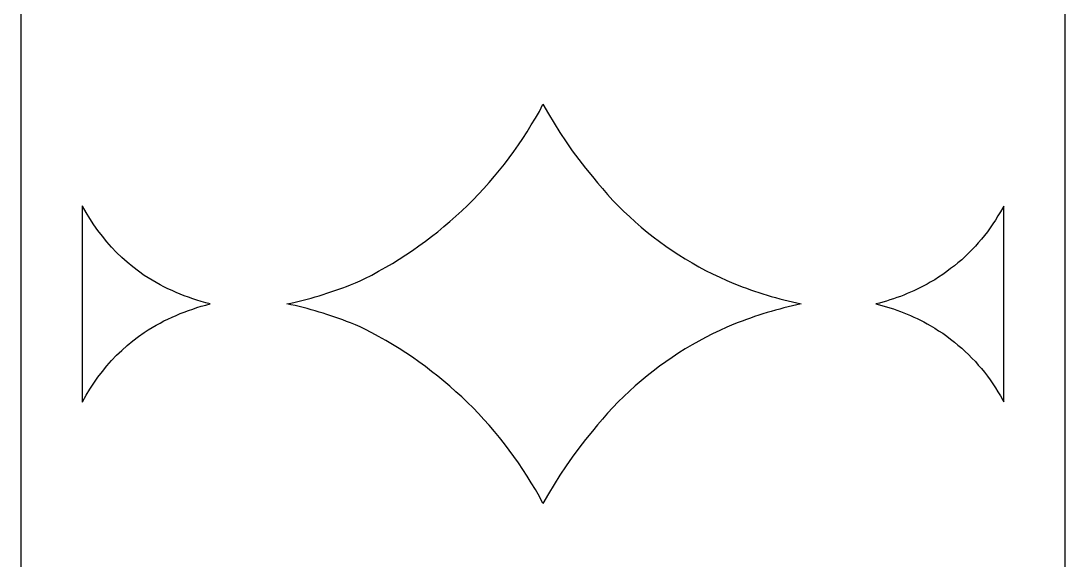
# Model space of a CAD drawing. Header units: centimetres. Extents: x 17.5 to 22.1, y -9 to 9.
# Drawn here: x 17.494 to 22.087, y 2.795 to 5.168 of the extents above; entities that cross this region are included whole.
import ezdxf

# ---------------------------------------------------------------- set-up
doc = ezdxf.new("R2010")
doc.units = ezdxf.units.CM
doc.header["$MEASUREMENT"] = 0
doc.layers.add('layer 1', color=7, linetype='Continuous')

msp = doc.modelspace()

# ---------------------------------------------------------------- linework, layer by layer
at = {"layer": 'layer 1', "color": 250, "lineweight": 30}
for points, knots in [([(17.49445, 9.00077), (17.49445, 9.00077), (22.08652, 9.00077), (22.08652, 9.00077), (22.08652, 9.00077), (22.08652, 9.00077), (22.08652, -9.00021), (22.08652, -9.00021), (22.08652, -9.00021), (22.08652, -9.00021), (17.49445, -9.00021), (17.49445, -9.00021), (17.49445, -9.00021), (17.49445, -9.00021), (17.49445, 9.00077), (17.49445, 9.00077)], [0, 0, 0, 0, 0.2, 0.2, 0.2, 0.2, 0.4, 0.4, 0.4, 0.4, 0.6, 0.6, 0.6, 0.6, 1, 1, 1, 1]), ([(18.66384, 3.92282), (18.76132, 3.90395), (18.8516, 3.87426), (18.94426, 3.83912), (18.94426, 3.83912), (18.94426, 3.83912), (18.96572, 3.83054), (18.96572, 3.83054), (18.96572, 3.83054), (18.96572, 3.83054), (18.98574, 3.82123), (18.98574, 3.82123), (18.98574, 3.82123), (18.98574, 3.82123), (19.00649, 3.81122), (19.00649, 3.81122), (19.00649, 3.81122), (19.00649, 3.81122), (19.03724, 3.7962), (19.03724, 3.7962), (19.03724, 3.7962), (19.03724, 3.7962), (19.06729, 3.77904), (19.06729, 3.77904), (19.06729, 3.77904), (19.06729, 3.77904), (19.09877, 3.76187), (19.09877, 3.76187), (19.09877, 3.76187), (19.09877, 3.76187), (19.12809, 3.74471), (19.12809, 3.74471), (19.12809, 3.74471), (19.12809, 3.74471), (19.15741, 3.72609), (19.15741, 3.72609), (19.15741, 3.72609), (19.15741, 3.72609), (19.18746, 3.7075), (19.18746, 3.7075), (19.18746, 3.7075), (19.18746, 3.7075), (19.21608, 3.68819), (19.21608, 3.68819), (19.21608, 3.68819), (19.21608, 3.68819), (19.24469, 3.66745), (19.24469, 3.66745), (19.24469, 3.66745), (19.24469, 3.66745), (19.2733, 3.64742), (19.2733, 3.64742), (19.2733, 3.64742), (19.2733, 3.64742), (19.30049, 3.62596), (19.30049, 3.62596), (19.30049, 3.62596), (19.30049, 3.62596), (19.32838, 3.60521), (19.32838, 3.60521), (19.32838, 3.60521), (19.32838, 3.60521), (19.35485, 3.58232), (19.35485, 3.58232), (19.35485, 3.58232), (19.35485, 3.58232), (19.38131, 3.56015), (19.38131, 3.56015), (19.38131, 3.56015), (19.38131, 3.56015), (19.40779, 3.53654), (19.40779, 3.53654), (19.40779, 3.53654), (19.40779, 3.53654), (19.43283, 3.51366), (19.43283, 3.51366), (19.43283, 3.51366), (19.43283, 3.51366), (19.45857, 3.48933), (19.45857, 3.48933), (19.45857, 3.48933), (19.45857, 3.48933), (19.48289, 3.465), (19.48289, 3.465), (19.48289, 3.465), (19.48289, 3.465), (19.50722, 3.43997), (19.50722, 3.43997), (19.50722, 3.43997), (19.50722, 3.43997), (19.53082, 3.41423), (19.53082, 3.41423), (19.53082, 3.41423), (19.53082, 3.41423), (19.55371, 3.38846), (19.55371, 3.38846), (19.55371, 3.38846), (19.55371, 3.38846), (19.5766, 3.36128), (19.5766, 3.36128), (19.5766, 3.36128), (19.5766, 3.36128), (19.59877, 3.33482), (19.59877, 3.33482), (19.59877, 3.33482), (19.59877, 3.33482), (19.62095, 3.30764), (19.62095, 3.30764), (19.62095, 3.30764), (19.62095, 3.30764), (19.6417, 3.27973), (19.6417, 3.27973), (19.6417, 3.27973), (19.6417, 3.27973), (19.66244, 3.25183), (19.66244, 3.25183), (19.66244, 3.25183), (19.66244, 3.25183), (19.68247, 3.22323), (19.68247, 3.22323), (19.68247, 3.22323), (19.68247, 3.22323), (19.70178, 3.19462), (19.70178, 3.19462), (19.70178, 3.19462), (19.70178, 3.19462), (19.72109, 3.16529), (19.72109, 3.16529), (19.72109, 3.16529), (19.72109, 3.16529), (19.73898, 3.13524), (19.73898, 3.13524), (19.73898, 3.13524), (19.73898, 3.13524), (19.75687, 3.10592), (19.75687, 3.10592), (19.75687, 3.10592), (19.75687, 3.10592), (19.77475, 3.07588), (19.77475, 3.07588), (19.77475, 3.07588), (19.77475, 3.07588), (19.79048, 3.04439), (19.79048, 3.04439), (19.79048, 3.04439), (19.79048, 3.04439), (19.8148, 3.0866), (19.8148, 3.0866), (19.8148, 3.0866), (19.8148, 3.0866), (19.83912, 3.12809), (19.83912, 3.12809), (19.83912, 3.12809), (19.83912, 3.12809), (19.86488, 3.16887), (19.86488, 3.16887), (19.86488, 3.16887), (19.86488, 3.16887), (19.89206, 3.20964), (19.89206, 3.20964), (19.89206, 3.20964), (19.89206, 3.20964), (19.91924, 3.24898), (19.91924, 3.24898), (19.91924, 3.24898), (19.91924, 3.24898), (19.94857, 3.28761), (19.94857, 3.28761), (19.94857, 3.28761), (19.94857, 3.28761), (19.9779, 3.32552), (19.9779, 3.32552), (19.9779, 3.32552), (19.9779, 3.32552), (20.00794, 3.36271), (20.00794, 3.36271), (20.00794, 3.36271), (20.00794, 3.36271), (20.03011, 3.38989), (20.03011, 3.38989), (20.03011, 3.38989), (20.03011, 3.38989), (20.05158, 3.41565), (20.05158, 3.41565), (20.05158, 3.41565), (20.05158, 3.41565), (20.07446, 3.4414), (20.07446, 3.4414), (20.07446, 3.4414), (20.07446, 3.4414), (20.09737, 3.46715), (20.09737, 3.46715), (20.09737, 3.46715), (20.09737, 3.46715), (20.12168, 3.49147), (20.12168, 3.49147), (20.12168, 3.49147), (20.12168, 3.49147), (20.146, 3.5158), (20.146, 3.5158), (20.146, 3.5158), (20.146, 3.5158), (20.17103, 3.53869), (20.17103, 3.53869), (20.17103, 3.53869), (20.17103, 3.53869), (20.19608, 3.56229), (20.19608, 3.56229), (20.19608, 3.56229), (20.19608, 3.56229), (20.22255, 3.58447), (20.22255, 3.58447), (20.22255, 3.58447), (20.22255, 3.58447), (20.24901, 3.60664), (20.24901, 3.60664), (20.24901, 3.60664), (20.24901, 3.60664), (20.27548, 3.62739), (20.27548, 3.62739), (20.27548, 3.62739), (20.27548, 3.62739), (20.30337, 3.64813), (20.30337, 3.64813), (20.30337, 3.64813), (20.30337, 3.64813), (20.33056, 3.66816), (20.33056, 3.66816), (20.33056, 3.66816), (20.33056, 3.66816), (20.35846, 3.68747), (20.35846, 3.68747), (20.35846, 3.68747), (20.35846, 3.68747), (20.38778, 3.70678), (20.38778, 3.70678), (20.38778, 3.70678), (20.38778, 3.70678), (20.41639, 3.72467), (20.41639, 3.72467), (20.41639, 3.72467), (20.41639, 3.72467), (20.44573, 3.74256), (20.44573, 3.74256), (20.44573, 3.74256), (20.44573, 3.74256), (20.47649, 3.75901), (20.47649, 3.75901), (20.47649, 3.75901), (20.47649, 3.75901), (20.50581, 3.77546), (20.50581, 3.77546), (20.50581, 3.77546), (20.50581, 3.77546), (20.53657, 3.79119), (20.53657, 3.79119), (20.53657, 3.79119), (20.53657, 3.79119), (20.56805, 3.8055), (20.56805, 3.8055), (20.56805, 3.8055), (20.56805, 3.8055), (20.5988, 3.81981), (20.5988, 3.81981), (20.5988, 3.81981), (20.5988, 3.81981), (20.63027, 3.8334), (20.63027, 3.8334), (20.63027, 3.8334), (20.72704, 3.87211), (20.82379, 3.90114), (20.92571, 3.92282), (20.92571, 3.92282), (20.82379, 3.94449), (20.72704, 3.97353), (20.63027, 4.01223), (20.63027, 4.01223), (20.63027, 4.01223), (20.5988, 4.02582), (20.5988, 4.02582), (20.5988, 4.02582), (20.5988, 4.02582), (20.56805, 4.04013), (20.56805, 4.04013), (20.56805, 4.04013), (20.56805, 4.04013), (20.53657, 4.05444), (20.53657, 4.05444), (20.53657, 4.05444), (20.53657, 4.05444), (20.50581, 4.07017), (20.50581, 4.07017), (20.50581, 4.07017), (20.50581, 4.07017), (20.47649, 4.08662), (20.47649, 4.08662), (20.47649, 4.08662), (20.47649, 4.08662), (20.44573, 4.10307), (20.44573, 4.10307), (20.44573, 4.10307), (20.44573, 4.10307), (20.41639, 4.12096), (20.41639, 4.12096), (20.41639, 4.12096), (20.41639, 4.12096), (20.38778, 4.13885), (20.38778, 4.13885), (20.38778, 4.13885), (20.38778, 4.13885), (20.35846, 4.15816), (20.35846, 4.15816), (20.35846, 4.15816), (20.35846, 4.15816), (20.33056, 4.17747), (20.33056, 4.17747), (20.33056, 4.17747), (20.33056, 4.17747), (20.30337, 4.1975), (20.30337, 4.1975), (20.30337, 4.1975), (20.30337, 4.1975), (20.27548, 4.21824), (20.27548, 4.21824), (20.27548, 4.21824), (20.27548, 4.21824), (20.24901, 4.23899), (20.24901, 4.23899), (20.24901, 4.23899), (20.24901, 4.23899), (20.22255, 4.26116), (20.22255, 4.26116), (20.22255, 4.26116), (20.22255, 4.26116), (20.19608, 4.28334), (20.19608, 4.28334), (20.19608, 4.28334), (20.19608, 4.28334), (20.17103, 4.30694), (20.17103, 4.30694), (20.17103, 4.30694), (20.17103, 4.30694), (20.146, 4.32983), (20.146, 4.32983), (20.146, 4.32983), (20.146, 4.32983), (20.12168, 4.35416), (20.12168, 4.35416), (20.12168, 4.35416), (20.12168, 4.35416), (20.09737, 4.37848), (20.09737, 4.37848), (20.09737, 4.37848), (20.09737, 4.37848), (20.07446, 4.40423), (20.07446, 4.40423), (20.07446, 4.40423), (20.07446, 4.40423), (20.05158, 4.42998), (20.05158, 4.42998), (20.05158, 4.42998), (20.05158, 4.42998), (20.03011, 4.45574), (20.03011, 4.45574), (20.03011, 4.45574), (20.03011, 4.45574), (20.00794, 4.48292), (20.00794, 4.48292), (20.00794, 4.48292), (20.00794, 4.48292), (19.9779, 4.52011), (19.9779, 4.52011), (19.9779, 4.52011), (19.9779, 4.52011), (19.94857, 4.55802), (19.94857, 4.55802), (19.94857, 4.55802), (19.94857, 4.55802), (19.91924, 4.59665), (19.91924, 4.59665), (19.91924, 4.59665), (19.91924, 4.59665), (19.89206, 4.636), (19.89206, 4.636), (19.89206, 4.636), (19.89206, 4.636), (19.86488, 4.67677), (19.86488, 4.67677), (19.86488, 4.67677), (19.86488, 4.67677), (19.83912, 4.71754), (19.83912, 4.71754), (19.83912, 4.71754), (19.83912, 4.71754), (19.8148, 4.75903), (19.8148, 4.75903), (19.8148, 4.75903), (19.8148, 4.75903), (19.79048, 4.80124), (19.79048, 4.80124), (19.79048, 4.80124), (19.79048, 4.80124), (19.77475, 4.76975), (19.77475, 4.76975), (19.77475, 4.76975), (19.77475, 4.76975), (19.75687, 4.73971), (19.75687, 4.73971), (19.75687, 4.73971), (19.75687, 4.73971), (19.73898, 4.71039), (19.73898, 4.71039), (19.73898, 4.71039), (19.73898, 4.71039), (19.72109, 4.68034), (19.72109, 4.68034), (19.72109, 4.68034), (19.72109, 4.68034), (19.70178, 4.65102), (19.70178, 4.65102), (19.70178, 4.65102), (19.70178, 4.65102), (19.68247, 4.6224), (19.68247, 4.6224), (19.68247, 4.6224), (19.68247, 4.6224), (19.66244, 4.59379), (19.66244, 4.59379), (19.66244, 4.59379), (19.66244, 4.59379), (19.6417, 4.5659), (19.6417, 4.5659), (19.6417, 4.5659), (19.6417, 4.5659), (19.62095, 4.53799), (19.62095, 4.53799), (19.62095, 4.53799), (19.62095, 4.53799), (19.59877, 4.51082), (19.59877, 4.51082), (19.59877, 4.51082), (19.59877, 4.51082), (19.5766, 4.48435), (19.5766, 4.48435), (19.5766, 4.48435), (19.5766, 4.48435), (19.55371, 4.45717), (19.55371, 4.45717), (19.55371, 4.45717), (19.55371, 4.45717), (19.53082, 4.43141), (19.53082, 4.43141), (19.53082, 4.43141), (19.53082, 4.43141), (19.50722, 4.40566), (19.50722, 4.40566), (19.50722, 4.40566), (19.50722, 4.40566), (19.48289, 4.38062), (19.48289, 4.38062), (19.48289, 4.38062), (19.48289, 4.38062), (19.45857, 4.35631), (19.45857, 4.35631), (19.45857, 4.35631), (19.45857, 4.35631), (19.43283, 4.33198), (19.43283, 4.33198), (19.43283, 4.33198), (19.43283, 4.33198), (19.40779, 4.30909), (19.40779, 4.30909), (19.40779, 4.30909), (19.40779, 4.30909), (19.38131, 4.28548), (19.38131, 4.28548), (19.38131, 4.28548), (19.38131, 4.28548), (19.35485, 4.26331), (19.35485, 4.26331), (19.35485, 4.26331), (19.35485, 4.26331), (19.32838, 4.24042), (19.32838, 4.24042), (19.32838, 4.24042), (19.32838, 4.24042), (19.30049, 4.21968), (19.30049, 4.21968), (19.30049, 4.21968), (19.30049, 4.21968), (19.2733, 4.19821), (19.2733, 4.19821), (19.2733, 4.19821), (19.2733, 4.19821), (19.24469, 4.17818), (19.24469, 4.17818), (19.24469, 4.17818), (19.24469, 4.17818), (19.21608, 4.15744), (19.21608, 4.15744), (19.21608, 4.15744), (19.21608, 4.15744), (19.18746, 4.13813), (19.18746, 4.13813), (19.18746, 4.13813), (19.18746, 4.13813), (19.15741, 4.11954), (19.15741, 4.11954), (19.15741, 4.11954), (19.15741, 4.11954), (19.12809, 4.10092), (19.12809, 4.10092), (19.12809, 4.10092), (19.12809, 4.10092), (19.09877, 4.08376), (19.09877, 4.08376), (19.09877, 4.08376), (19.09877, 4.08376), (19.06729, 4.06659), (19.06729, 4.06659), (19.06729, 4.06659), (19.06729, 4.06659), (19.03724, 4.04943), (19.03724, 4.04943), (19.03724, 4.04943), (19.03724, 4.04943), (19.00649, 4.0344), (19.00649, 4.0344), (19.00649, 4.0344), (19.00649, 4.0344), (18.98574, 4.02439), (18.98574, 4.02439), (18.98574, 4.02439), (18.98574, 4.02439), (18.96572, 4.01509), (18.96572, 4.01509), (18.96572, 4.01509), (18.96572, 4.01509), (18.94426, 4.00651), (18.94426, 4.00651), (18.94426, 4.00651), (18.8516, 3.97137), (18.76132, 3.94169), (18.66384, 3.92282)], [0, 0, 0, 0, 0.0072993, 0.0072993, 0.0072993, 0.0072993, 0.0145985, 0.0145985, 0.0145985, 0.0145985, 0.0218978, 0.0218978, 0.0218978, 0.0218978, 0.0291971, 0.0291971, 0.0291971, 0.0291971, 0.0364964, 0.0364964, 0.0364964, 0.0364964, 0.0437956, 0.0437956, 0.0437956, 0.0437956, 0.0510949, 0.0510949, 0.0510949, 0.0510949, 0.0583942, 0.0583942, 0.0583942, 0.0583942, 0.0656934, 0.0656934, 0.0656934, 0.0656934, 0.0729927, 0.0729927, 0.0729927, 0.0729927, 0.080292, 0.080292, 0.080292, 0.080292, 0.0875912, 0.0875912, 0.0875912, 0.0875912, 0.0948905, 0.0948905, 0.0948905, 0.0948905, 0.1021898, 0.1021898, 0.1021898, 0.1021898, 0.1094891, 0.1094891, 0.1094891, 0.1094891, 0.1167883, 0.1167883, 0.1167883, 0.1167883, 0.1240876, 0.1240876, 0.1240876, 0.1240876, 0.1313869, 0.1313869, 0.1313869, 0.1313869, 0.1386861, 0.1386861, 0.1386861, 0.1386861, 0.1459854, 0.1459854, 0.1459854, 0.1459854, 0.1532847, 0.1532847, 0.1532847, 0.1532847, 0.1605839, 0.1605839, 0.1605839, 0.1605839, 0.1678832, 0.1678832, 0.1678832, 0.1678832, 0.1751825, 0.1751825, 0.1751825, 0.1751825, 0.1824818, 0.1824818, 0.1824818, 0.1824818, 0.189781, 0.189781, 0.189781, 0.189781, 0.1970803, 0.1970803, 0.1970803, 0.1970803, 0.2043796, 0.2043796, 0.2043796, 0.2043796, 0.2116788, 0.2116788, 0.2116788, 0.2116788, 0.2189781, 0.2189781, 0.2189781, 0.2189781, 0.2262774, 0.2262774, 0.2262774, 0.2262774, 0.2335766, 0.2335766, 0.2335766, 0.2335766, 0.2408759, 0.2408759, 0.2408759, 0.2408759, 0.2481752, 0.2481752, 0.2481752, 0.2481752, 0.2554745, 0.2554745, 0.2554745, 0.2554745, 0.2627737, 0.2627737, 0.2627737, 0.2627737, 0.270073, 0.270073, 0.270073, 0.270073, 0.2773723, 0.2773723, 0.2773723, 0.2773723, 0.2846715, 0.2846715, 0.2846715, 0.2846715, 0.2919708, 0.2919708, 0.2919708, 0.2919708, 0.2992701, 0.2992701, 0.2992701, 0.2992701, 0.3065693, 0.3065693, 0.3065693, 0.3065693, 0.3138686, 0.3138686, 0.3138686, 0.3138686, 0.3211679, 0.3211679, 0.3211679, 0.3211679, 0.3284672, 0.3284672, 0.3284672, 0.3284672, 0.3357664, 0.3357664, 0.3357664, 0.3357664, 0.3430657, 0.3430657, 0.3430657, 0.3430657, 0.350365, 0.350365, 0.350365, 0.350365, 0.3576642, 0.3576642, 0.3576642, 0.3576642, 0.3649635, 0.3649635, 0.3649635, 0.3649635, 0.3722628, 0.3722628, 0.3722628, 0.3722628, 0.379562, 0.379562, 0.379562, 0.379562, 0.3868613, 0.3868613, 0.3868613, 0.3868613, 0.3941606, 0.3941606, 0.3941606, 0.3941606, 0.4014599, 0.4014599, 0.4014599, 0.4014599, 0.4087591, 0.4087591, 0.4087591, 0.4087591, 0.4160584, 0.4160584, 0.4160584, 0.4160584, 0.4233577, 0.4233577, 0.4233577, 0.4233577, 0.4306569, 0.4306569, 0.4306569, 0.4306569, 0.4379562, 0.4379562, 0.4379562, 0.4379562, 0.4452555, 0.4452555, 0.4452555, 0.4452555, 0.4525547, 0.4525547, 0.4525547, 0.4525547, 0.459854, 0.459854, 0.459854, 0.459854, 0.4671533, 0.4671533, 0.4671533, 0.4671533, 0.4744526, 0.4744526, 0.4744526, 0.4744526, 0.4817518, 0.4817518, 0.4817518, 0.4817518, 0.4890511, 0.4890511, 0.4890511, 0.4890511, 0.4963504, 0.4963504, 0.4963504, 0.4963504, 0.5036496, 0.5036496, 0.5036496, 0.5036496, 0.5109489, 0.5109489, 0.5109489, 0.5109489, 0.5182482, 0.5182482, 0.5182482, 0.5182482, 0.5255474, 0.5255474, 0.5255474, 0.5255474, 0.5328467, 0.5328467, 0.5328467, 0.5328467, 0.540146, 0.540146, 0.540146, 0.540146, 0.5474453, 0.5474453, 0.5474453, 0.5474453, 0.5547445, 0.5547445, 0.5547445, 0.5547445, 0.5620438, 0.5620438, 0.5620438, 0.5620438, 0.5693431, 0.5693431, 0.5693431, 0.5693431, 0.5766423, 0.5766423, 0.5766423, 0.5766423, 0.5839416, 0.5839416, 0.5839416, 0.5839416, 0.5912409, 0.5912409, 0.5912409, 0.5912409, 0.5985401, 0.5985401, 0.5985401, 0.5985401, 0.6058394, 0.6058394, 0.6058394, 0.6058394, 0.6131387, 0.6131387, 0.6131387, 0.6131387, 0.620438, 0.620438, 0.620438, 0.620438, 0.6277372, 0.6277372, 0.6277372, 0.6277372, 0.6350365, 0.6350365, 0.6350365, 0.6350365, 0.6423358, 0.6423358, 0.6423358, 0.6423358, 0.649635, 0.649635, 0.649635, 0.649635, 0.6569343, 0.6569343, 0.6569343, 0.6569343, 0.6642336, 0.6642336, 0.6642336, 0.6642336, 0.6715328, 0.6715328, 0.6715328, 0.6715328, 0.6788321, 0.6788321, 0.6788321, 0.6788321, 0.6861314, 0.6861314, 0.6861314, 0.6861314, 0.6934307, 0.6934307, 0.6934307, 0.6934307, 0.7007299, 0.7007299, 0.7007299, 0.7007299, 0.7080292, 0.7080292, 0.7080292, 0.7080292, 0.7153285, 0.7153285, 0.7153285, 0.7153285, 0.7226277, 0.7226277, 0.7226277, 0.7226277, 0.729927, 0.729927, 0.729927, 0.729927, 0.7372263, 0.7372263, 0.7372263, 0.7372263, 0.7445255, 0.7445255, 0.7445255, 0.7445255, 0.7518248, 0.7518248, 0.7518248, 0.7518248, 0.7591241, 0.7591241, 0.7591241, 0.7591241, 0.7664234, 0.7664234, 0.7664234, 0.7664234, 0.7737226, 0.7737226, 0.7737226, 0.7737226, 0.7810219, 0.7810219, 0.7810219, 0.7810219, 0.7883212, 0.7883212, 0.7883212, 0.7883212, 0.7956204, 0.7956204, 0.7956204, 0.7956204, 0.8029197, 0.8029197, 0.8029197, 0.8029197, 0.810219, 0.810219, 0.810219, 0.810219, 0.8175182, 0.8175182, 0.8175182, 0.8175182, 0.8248175, 0.8248175, 0.8248175, 0.8248175, 0.8321168, 0.8321168, 0.8321168, 0.8321168, 0.8394161, 0.8394161, 0.8394161, 0.8394161, 0.8467153, 0.8467153, 0.8467153, 0.8467153, 0.8540146, 0.8540146, 0.8540146, 0.8540146, 0.8613139, 0.8613139, 0.8613139, 0.8613139, 0.8686131, 0.8686131, 0.8686131, 0.8686131, 0.8759124, 0.8759124, 0.8759124, 0.8759124, 0.8832117, 0.8832117, 0.8832117, 0.8832117, 0.8905109, 0.8905109, 0.8905109, 0.8905109, 0.8978102, 0.8978102, 0.8978102, 0.8978102, 0.9051095, 0.9051095, 0.9051095, 0.9051095, 0.9124088, 0.9124088, 0.9124088, 0.9124088, 0.919708, 0.919708, 0.919708, 0.919708, 0.9270073, 0.9270073, 0.9270073, 0.9270073, 0.9343066, 0.9343066, 0.9343066, 0.9343066, 0.9416058, 0.9416058, 0.9416058, 0.9416058, 0.9489051, 0.9489051, 0.9489051, 0.9489051, 0.9562044, 0.9562044, 0.9562044, 0.9562044, 0.9635036, 0.9635036, 0.9635036, 0.9635036, 0.9708029, 0.9708029, 0.9708029, 0.9708029, 0.9781022, 0.9781022, 0.9781022, 0.9781022, 0.9854015, 0.9854015, 0.9854015, 0.9854015, 1, 1, 1, 1]), ([(17.76465, 3.49067), (17.76465, 3.49067), (17.76465, 4.35496), (17.76465, 4.35496), (17.76465, 4.35496), (17.76465, 4.35496), (17.76539, 4.35344), (17.76539, 4.35344), (17.76539, 4.35344), (17.76539, 4.35344), (17.78114, 4.32482), (17.78114, 4.32482), (17.78114, 4.32482), (17.78114, 4.32482), (17.79759, 4.29836), (17.79759, 4.29836), (17.79759, 4.29836), (17.79759, 4.29836), (17.81475, 4.27118), (17.81475, 4.27118), (17.81475, 4.27118), (17.81475, 4.27118), (17.83335, 4.24543), (17.83335, 4.24543), (17.83335, 4.24543), (17.83335, 4.24543), (17.85266, 4.22039), (17.85266, 4.22039), (17.85266, 4.22039), (17.85266, 4.22039), (17.87269, 4.19535), (17.87269, 4.19535), (17.87269, 4.19535), (17.87269, 4.19535), (17.89343, 4.17246), (17.89343, 4.17246), (17.89343, 4.17246), (17.89343, 4.17246), (17.91561, 4.14886), (17.91561, 4.14886), (17.91561, 4.14886), (17.91561, 4.14886), (17.9385, 4.1274), (17.9385, 4.1274), (17.9385, 4.1274), (17.9385, 4.1274), (17.96211, 4.10594), (17.96211, 4.10594), (17.96211, 4.10594), (17.96211, 4.10594), (17.98643, 4.0859), (17.98643, 4.0859), (17.98643, 4.0859), (17.98643, 4.0859), (18.01147, 4.06659), (18.01147, 4.06659), (18.01147, 4.06659), (18.01147, 4.06659), (18.03722, 4.048), (18.03722, 4.048), (18.03722, 4.048), (18.12891, 3.98852), (18.22124, 3.94984), (18.32692, 3.92282), (18.32692, 3.92282), (18.22124, 3.89579), (18.12891, 3.85711), (18.03722, 3.79764), (18.03722, 3.79764), (18.03722, 3.79764), (18.01147, 3.77904), (18.01147, 3.77904), (18.01147, 3.77904), (18.01147, 3.77904), (17.98643, 3.75973), (17.98643, 3.75973), (17.98643, 3.75973), (17.98643, 3.75973), (17.96211, 3.73969), (17.96211, 3.73969), (17.96211, 3.73969), (17.96211, 3.73969), (17.9385, 3.71823), (17.9385, 3.71823), (17.9385, 3.71823), (17.9385, 3.71823), (17.91561, 3.69677), (17.91561, 3.69677), (17.91561, 3.69677), (17.91561, 3.69677), (17.89343, 3.67317), (17.89343, 3.67317), (17.89343, 3.67317), (17.89343, 3.67317), (17.87269, 3.65028), (17.87269, 3.65028), (17.87269, 3.65028), (17.87269, 3.65028), (17.85266, 3.62524), (17.85266, 3.62524), (17.85266, 3.62524), (17.85266, 3.62524), (17.83335, 3.6002), (17.83335, 3.6002), (17.83335, 3.6002), (17.83335, 3.6002), (17.81475, 3.57445), (17.81475, 3.57445), (17.81475, 3.57445), (17.81475, 3.57445), (17.79759, 3.54727), (17.79759, 3.54727), (17.79759, 3.54727), (17.79759, 3.54727), (17.78114, 3.52081), (17.78114, 3.52081), (17.78114, 3.52081), (17.78114, 3.52081), (17.76539, 3.49219), (17.76539, 3.49219), (17.76539, 3.49219), (17.76539, 3.49219), (17.76465, 3.49067), (17.76465, 3.49067)], [0, 0, 0, 0, 0.03125, 0.03125, 0.03125, 0.03125, 0.0625, 0.0625, 0.0625, 0.0625, 0.09375, 0.09375, 0.09375, 0.09375, 0.125, 0.125, 0.125, 0.125, 0.15625, 0.15625, 0.15625, 0.15625, 0.1875, 0.1875, 0.1875, 0.1875, 0.21875, 0.21875, 0.21875, 0.21875, 0.25, 0.25, 0.25, 0.25, 0.28125, 0.28125, 0.28125, 0.28125, 0.3125, 0.3125, 0.3125, 0.3125, 0.34375, 0.34375, 0.34375, 0.34375, 0.375, 0.375, 0.375, 0.375, 0.40625, 0.40625, 0.40625, 0.40625, 0.4375, 0.4375, 0.4375, 0.4375, 0.46875, 0.46875, 0.46875, 0.46875, 0.5, 0.5, 0.5, 0.5, 0.53125, 0.53125, 0.53125, 0.53125, 0.5625, 0.5625, 0.5625, 0.5625, 0.59375, 0.59375, 0.59375, 0.59375, 0.625, 0.625, 0.625, 0.625, 0.65625, 0.65625, 0.65625, 0.65625, 0.6875, 0.6875, 0.6875, 0.6875, 0.71875, 0.71875, 0.71875, 0.71875, 0.75, 0.75, 0.75, 0.75, 0.78125, 0.78125, 0.78125, 0.78125, 0.8125, 0.8125, 0.8125, 0.8125, 0.84375, 0.84375, 0.84375, 0.84375, 0.875, 0.875, 0.875, 0.875, 0.90625, 0.90625, 0.90625, 0.90625, 0.9375, 0.9375, 0.9375, 0.9375, 1, 1, 1, 1]), ([(21.81632, 4.35349), (21.81632, 4.35349), (21.81632, 3.49214), (21.81632, 3.49214), (21.81632, 3.49214), (21.81632, 3.49214), (21.81272, 3.49934), (21.81272, 3.49934), (21.81272, 3.49934), (21.81272, 3.49934), (21.80198, 3.51795), (21.80198, 3.51795), (21.80198, 3.51795), (21.80198, 3.51795), (21.79125, 3.53511), (21.79125, 3.53511), (21.79125, 3.53511), (21.79125, 3.53511), (21.78052, 3.55371), (21.78052, 3.55371), (21.78052, 3.55371), (21.78052, 3.55371), (21.76907, 3.57087), (21.76907, 3.57087), (21.76907, 3.57087), (21.76907, 3.57087), (21.75692, 3.58804), (21.75692, 3.58804), (21.75692, 3.58804), (21.75692, 3.58804), (21.74476, 3.60521), (21.74476, 3.60521), (21.74476, 3.60521), (21.74476, 3.60521), (21.7326, 3.62166), (21.7326, 3.62166), (21.7326, 3.62166), (21.7326, 3.62166), (21.71901, 3.63812), (21.71901, 3.63812), (21.71901, 3.63812), (21.71901, 3.63812), (21.7047, 3.65386), (21.7047, 3.65386), (21.7047, 3.65386), (21.7047, 3.65386), (21.69183, 3.66888), (21.69183, 3.66888), (21.69183, 3.66888), (21.69183, 3.66888), (21.67679, 3.68461), (21.67679, 3.68461), (21.67679, 3.68461), (21.67679, 3.68461), (21.66177, 3.69963), (21.66177, 3.69963), (21.66177, 3.69963), (21.66177, 3.69963), (21.64747, 3.71394), (21.64747, 3.71394), (21.64747, 3.71394), (21.64747, 3.71394), (21.63173, 3.72825), (21.63173, 3.72825), (21.63173, 3.72825), (21.63173, 3.72825), (21.61529, 3.74184), (21.61529, 3.74184), (21.61529, 3.74184), (21.61529, 3.74184), (21.59955, 3.75472), (21.59955, 3.75472), (21.59955, 3.75472), (21.59955, 3.75472), (21.5831, 3.7676), (21.5831, 3.7676), (21.5831, 3.7676), (21.5831, 3.7676), (21.56592, 3.78047), (21.56592, 3.78047), (21.56592, 3.78047), (21.56592, 3.78047), (21.54875, 3.79335), (21.54875, 3.79335), (21.54875, 3.79335), (21.54875, 3.79335), (21.53016, 3.80479), (21.53016, 3.80479), (21.53016, 3.80479), (21.53016, 3.80479), (21.51299, 3.81623), (21.51299, 3.81623), (21.51299, 3.81623), (21.51299, 3.81623), (21.49368, 3.82768), (21.49368, 3.82768), (21.49368, 3.82768), (21.41895, 3.87079), (21.33784, 3.90259), (21.25405, 3.92282), (21.25405, 3.92282), (21.33784, 3.94304), (21.41895, 3.97484), (21.49368, 4.01796), (21.49368, 4.01796), (21.49368, 4.01796), (21.51299, 4.0294), (21.51299, 4.0294), (21.51299, 4.0294), (21.51299, 4.0294), (21.53016, 4.04084), (21.53016, 4.04084), (21.53016, 4.04084), (21.53016, 4.04084), (21.54875, 4.05229), (21.54875, 4.05229), (21.54875, 4.05229), (21.54875, 4.05229), (21.56592, 4.06516), (21.56592, 4.06516), (21.56592, 4.06516), (21.56592, 4.06516), (21.5831, 4.07804), (21.5831, 4.07804), (21.5831, 4.07804), (21.5831, 4.07804), (21.59955, 4.09091), (21.59955, 4.09091), (21.59955, 4.09091), (21.59955, 4.09091), (21.61529, 4.10379), (21.61529, 4.10379), (21.61529, 4.10379), (21.61529, 4.10379), (21.63173, 4.11739), (21.63173, 4.11739), (21.63173, 4.11739), (21.63173, 4.11739), (21.64747, 4.1317), (21.64747, 4.1317), (21.64747, 4.1317), (21.64747, 4.1317), (21.66177, 4.146), (21.66177, 4.146), (21.66177, 4.146), (21.66177, 4.146), (21.67679, 4.16102), (21.67679, 4.16102), (21.67679, 4.16102), (21.67679, 4.16102), (21.69183, 4.17676), (21.69183, 4.17676), (21.69183, 4.17676), (21.69183, 4.17676), (21.7047, 4.19178), (21.7047, 4.19178), (21.7047, 4.19178), (21.7047, 4.19178), (21.71901, 4.20751), (21.71901, 4.20751), (21.71901, 4.20751), (21.71901, 4.20751), (21.7326, 4.22397), (21.7326, 4.22397), (21.7326, 4.22397), (21.7326, 4.22397), (21.74476, 4.24042), (21.74476, 4.24042), (21.74476, 4.24042), (21.74476, 4.24042), (21.75692, 4.25759), (21.75692, 4.25759), (21.75692, 4.25759), (21.75692, 4.25759), (21.76907, 4.27476), (21.76907, 4.27476), (21.76907, 4.27476), (21.76907, 4.27476), (21.78052, 4.29192), (21.78052, 4.29192), (21.78052, 4.29192), (21.78052, 4.29192), (21.79125, 4.31051), (21.79125, 4.31051), (21.79125, 4.31051), (21.79125, 4.31051), (21.80198, 4.32769), (21.80198, 4.32769), (21.80198, 4.32769), (21.80198, 4.32769), (21.81272, 4.34629), (21.81272, 4.34629), (21.81272, 4.34629), (21.81272, 4.34629), (21.81632, 4.35349), (21.81632, 4.35349)], [0, 0, 0, 0, 0.02, 0.02, 0.02, 0.02, 0.04, 0.04, 0.04, 0.04, 0.06, 0.06, 0.06, 0.06, 0.08, 0.08, 0.08, 0.08, 0.1, 0.1, 0.1, 0.1, 0.12, 0.12, 0.12, 0.12, 0.14, 0.14, 0.14, 0.14, 0.16, 0.16, 0.16, 0.16, 0.18, 0.18, 0.18, 0.18, 0.2, 0.2, 0.2, 0.2, 0.22, 0.22, 0.22, 0.22, 0.24, 0.24, 0.24, 0.24, 0.26, 0.26, 0.26, 0.26, 0.28, 0.28, 0.28, 0.28, 0.3, 0.3, 0.3, 0.3, 0.32, 0.32, 0.32, 0.32, 0.34, 0.34, 0.34, 0.34, 0.36, 0.36, 0.36, 0.36, 0.38, 0.38, 0.38, 0.38, 0.4, 0.4, 0.4, 0.4, 0.42, 0.42, 0.42, 0.42, 0.44, 0.44, 0.44, 0.44, 0.46, 0.46, 0.46, 0.46, 0.48, 0.48, 0.48, 0.48, 0.5, 0.5, 0.5, 0.5, 0.52, 0.52, 0.52, 0.52, 0.54, 0.54, 0.54, 0.54, 0.56, 0.56, 0.56, 0.56, 0.58, 0.58, 0.58, 0.58, 0.6, 0.6, 0.6, 0.6, 0.62, 0.62, 0.62, 0.62, 0.64, 0.64, 0.64, 0.64, 0.66, 0.66, 0.66, 0.66, 0.68, 0.68, 0.68, 0.68, 0.7, 0.7, 0.7, 0.7, 0.72, 0.72, 0.72, 0.72, 0.74, 0.74, 0.74, 0.74, 0.76, 0.76, 0.76, 0.76, 0.78, 0.78, 0.78, 0.78, 0.8, 0.8, 0.8, 0.8, 0.82, 0.82, 0.82, 0.82, 0.84, 0.84, 0.84, 0.84, 0.86, 0.86, 0.86, 0.86, 0.88, 0.88, 0.88, 0.88, 0.9, 0.9, 0.9, 0.9, 0.92, 0.92, 0.92, 0.92, 0.94, 0.94, 0.94, 0.94, 0.96, 0.96, 0.96, 0.96, 1, 1, 1, 1])]:
    msp.add_open_spline(points, degree=3, knots=knots, dxfattribs=at)

doc.saveas('drawing.dxf')
